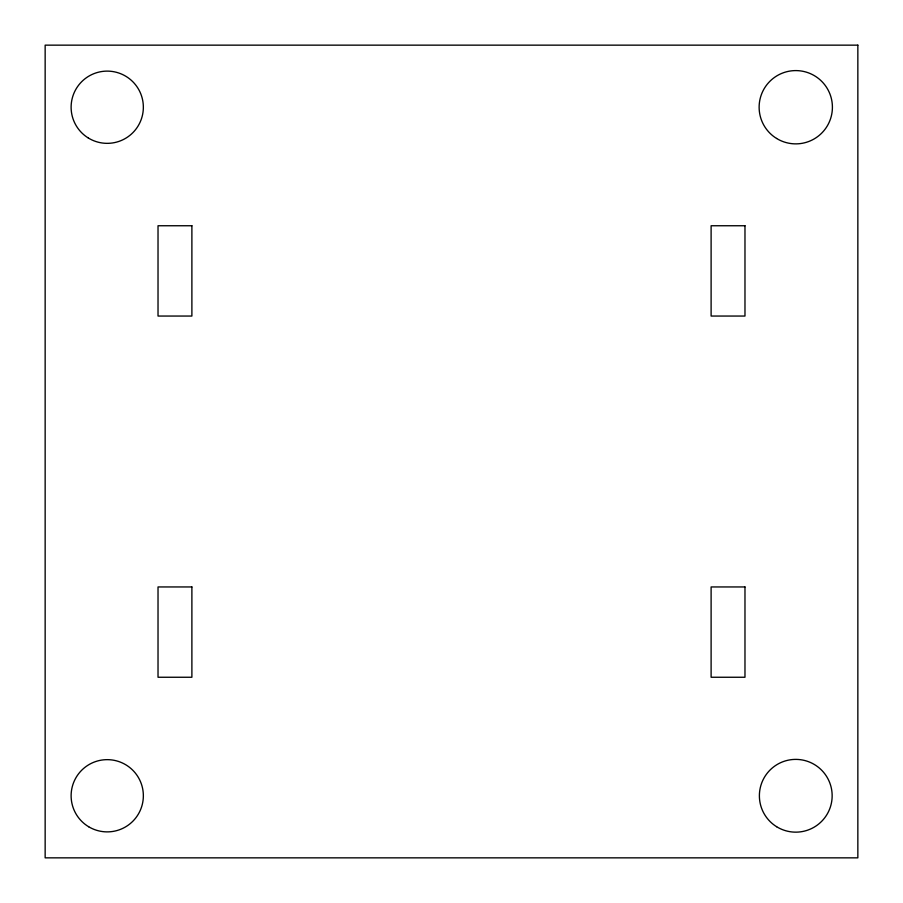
<?xml version="1.0" encoding="UTF-8"?>
<svg xmlns="http://www.w3.org/2000/svg" width="903" height="903" viewBox="0 0 903 903"><rect width="100%" height="100%" fill="white"/><g stroke="black" fill="none" stroke-linecap="round" stroke-linejoin="round"><path stroke-width="1.35" d="M857.85 45.15L45.15 45.15L45.15 857.85L857.85 857.85L857.85 45.15M191.887 225.75L158.025 225.75L158.025 316.05L191.887 316.05L191.887 225.75M744.975 225.75L711.112 225.75L711.112 316.05L744.975 316.05L744.975 225.75M191.887 586.95L158.025 586.95L158.025 677.25L191.887 677.25L191.887 586.95M744.975 586.95L711.112 586.95L711.112 677.25L744.975 677.25L744.975 586.95M88.675 826.753A36.12 36.12 0 0 0 143.351 796.344A36.12 36.12 0 0 0 89.668 764.209A36.12 36.12 0 0 0 88.675 826.753M776.614 826.708A36.391 36.391 0 0 0 832.137 796.886A36.391 36.391 0 0 0 778.555 763.712A36.391 36.391 0 0 0 776.614 826.708M776.591 138.452A36.639 36.639 0 0 0 832.397 108.225A36.639 36.639 0 0 0 778.318 75.017A36.639 36.639 0 0 0 776.591 138.452M88.336 138.012A36.12 36.12 0 0 0 143.34 108.202A36.12 36.12 0 0 0 90.018 75.48A36.12 36.12 0 0 0 88.336 138.012"/></g></svg>
